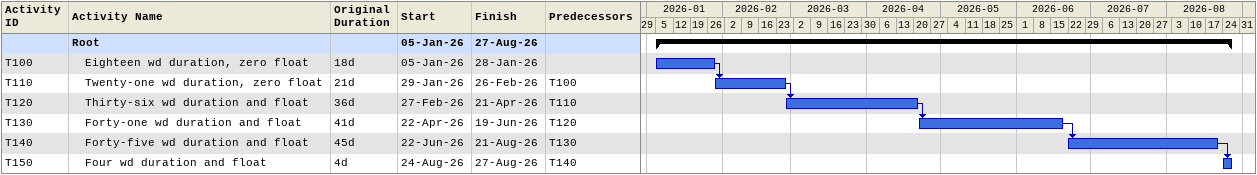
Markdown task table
| ID | Level | Task | Original duration | Start | Finish | Predecessors |
|---|---|---|---|---|---|---|
|  | 1 | **Root** |  | 2026-01-05 | 2026-08-27 |  |
| T100 | 2 | Eighteen wd duration, zero float | 18d | 2026-01-05 | 2026-01-28 |  |
| T110 | 2 | Twenty-one wd duration, zero float | 21d | 2026-01-29 | 2026-02-26 | T100 |
| T120 | 2 | Thirty-six wd duration and float | 36d | 2026-02-27 | 2026-04-21 | T110 |
| T130 | 2 | Forty-one wd duration and float | 41d | 2026-04-22 | 2026-06-19 | T120 |
| T140 | 2 | Forty-five wd duration and float | 45d | 2026-06-22 | 2026-08-21 | T130 |
| T150 | 2 | Four wd duration and float | 4d | 2026-08-24 | 2026-08-27 | T140 |
